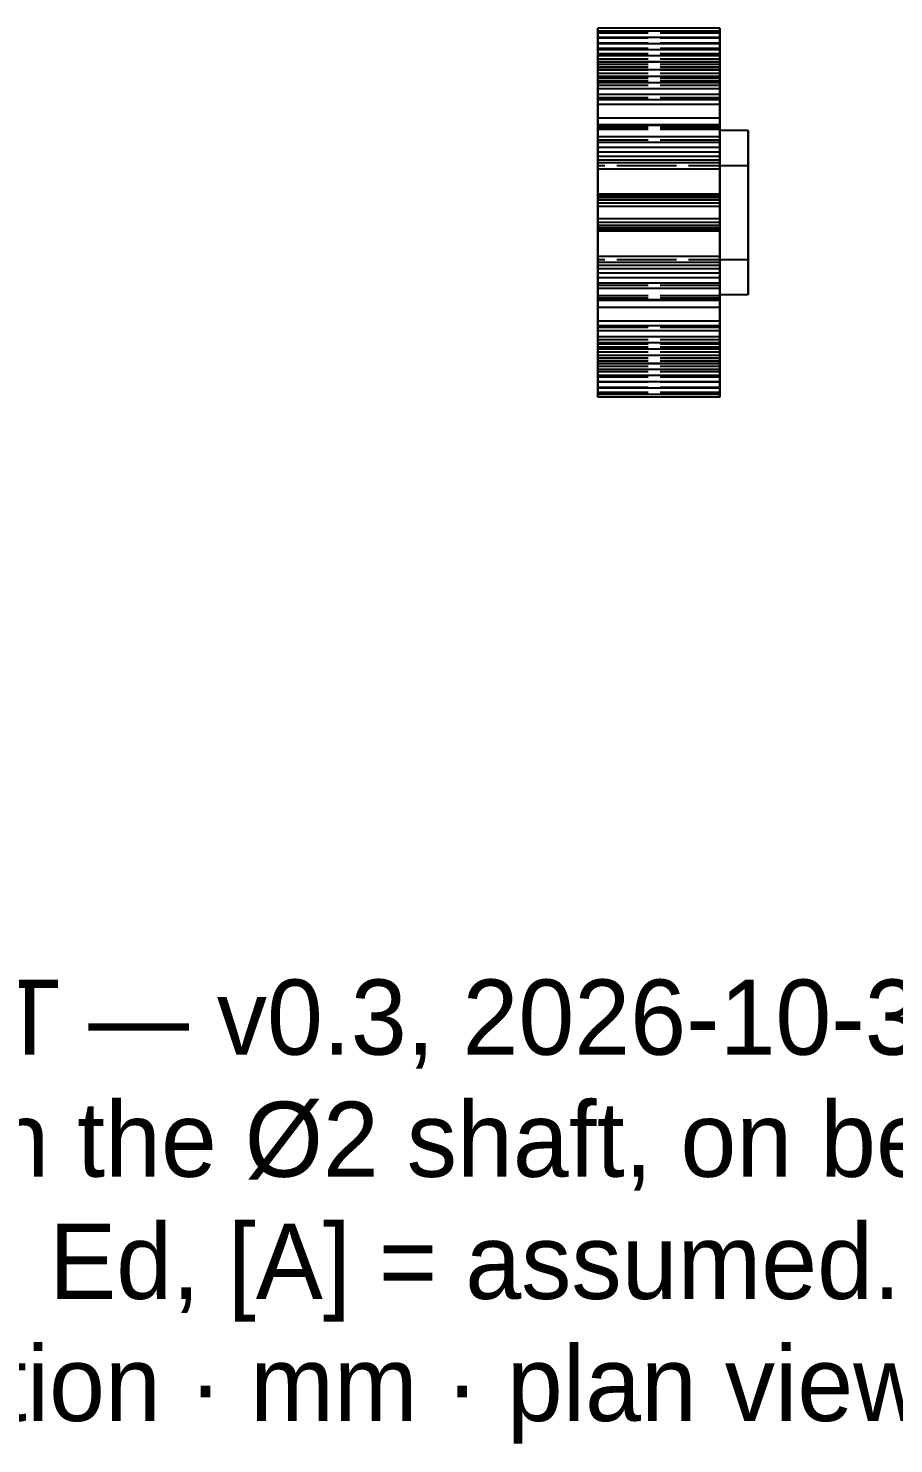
# Model space of a CAD drawing. Header units: millimetres. Extents: x -7.3 to 92.3, y -26.2 to 29.7.
# Drawn here: x 13.87 to 32.3, y -26.21 to 3.93 of the extents above; entities that cross this region are included whole.
import ezdxf

# ---------------------------------------------------------------- set-up
doc = ezdxf.new("R2010")
doc.units = ezdxf.units.MM
doc.linetypes.add('DASHED', pattern=[1.524, 1.27, -0.254])
for name, color, linetype in [('HIDDEN', 8, 'DASHED'), ('TEXT', 7, 'CONTINUOUS'), ('VISIBLE', 7, 'CONTINUOUS')]:
    doc.layers.add(name, color=color, linetype=linetype)

msp = doc.modelspace()

# ---------------------------------------------------------------- linework, layer by layer
at = {"layer": 'HIDDEN'}
for points in [[(25.99779, 3.92713), (25.99779, 3.82466)], [(25.99779, 3.82466), (25.99779, 3.92713)], [(25.99779, 3.92713), (25.99779, 3.86799)], [(28.59779, 3.92713), (25.99779, 3.92713)], [(28.59779, 3.92713), (28.59779, 3.82466)], [(28.59779, 3.82466), (28.59779, 3.92713)], [(28.59779, 3.92713), (28.59779, 3.86799)], [(25.99779, 3.86799), (25.99779, 3.73303)], [(28.59779, 3.86799), (25.99779, 3.86799)], [(25.99779, 3.82466), (25.99779, 3.71903)], [(25.99779, 3.71903), (25.99779, 3.82466)], [(28.59779, 3.82466), (25.99779, 3.82466)], [(28.59779, 3.82466), (25.99779, 3.82466)], [(25.99779, 3.73303), (25.99779, 3.59953)], [(28.59779, 3.73303), (25.99779, 3.73303)], [(25.99779, 3.71903), (25.99779, 3.6106)], [(25.99779, 3.6106), (25.99779, 3.71903)], [(28.59779, 3.71903), (25.99779, 3.71903)], [(28.59779, 3.71903), (25.99779, 3.71903)], [(28.59779, 3.86799), (28.59779, 3.73303)], [(28.59779, 3.82466), (28.59779, 3.71903)], [(28.59779, 3.71903), (28.59779, 3.82466)], [(28.59779, 3.73303), (28.59779, 3.59953)], [(28.59779, 3.71903), (28.59779, 3.6106)], [(28.59779, 3.6106), (28.59779, 3.71903)], [(25.99779, 3.6106), (25.99779, 3.49969)], [(25.99779, 3.49969), (25.99779, 3.6106)], [(28.59779, 3.6106), (25.99779, 3.6106)], [(28.59779, 3.6106), (25.99779, 3.6106)], [(25.99779, 3.59953), (25.99779, 3.4681)], [(28.59779, 3.59953), (25.99779, 3.59953)], [(25.99779, 3.49969), (25.99779, 3.38655)], [(25.99779, 3.38655), (25.99779, 3.49969)], [(28.59779, 3.49969), (25.99779, 3.49969)], [(28.59779, 3.49969), (25.99779, 3.49969)], [(25.99779, 3.4681), (25.99779, 3.33947)], [(28.59779, 3.4681), (25.99779, 3.4681)], [(25.99779, 3.38655), (25.99779, 3.271)], [(25.99779, 3.271), (25.99779, 3.38655)], [(28.59779, 3.38655), (25.99779, 3.38655)], [(28.59779, 3.38655), (25.99779, 3.38655)], [(25.99779, 3.33947), (25.99779, 3.21463)], [(28.59779, 3.33947), (25.99779, 3.33947)], [(28.59779, 3.6106), (28.59779, 3.49969)], [(28.59779, 3.49969), (28.59779, 3.6106)], [(28.59779, 3.59953), (28.59779, 3.4681)], [(28.59779, 3.49969), (28.59779, 3.38655)], [(28.59779, 3.38655), (28.59779, 3.49969)], [(28.59779, 3.4681), (28.59779, 3.33947)], [(28.59779, 3.38655), (28.59779, 3.271)], [(28.59779, 3.271), (28.59779, 3.38655)], [(28.59779, 3.33947), (28.59779, 3.21463)], [(25.99779, 3.271), (25.99779, 2.85933)], [(25.99779, 2.85933), (25.99779, 3.271)], [(28.59779, 3.271), (25.99779, 3.271)], [(28.59779, 3.271), (25.99779, 3.271)], [(25.99779, 3.21463), (25.99779, 3.09584)], [(28.59779, 3.21463), (25.99779, 3.21463)], [(25.99779, 3.20846), (25.99779, 3.15877)], [(25.99779, 3.09584), (25.99779, 3.20846)], [(25.99779, 3.15877), (25.99779, 3.20846)], [(25.99779, 3.20846), (25.99779, 3.04274)], [(28.59779, 3.20846), (25.99779, 3.20846)], [(25.99779, 3.15877), (25.99779, 3.10193)], [(25.99779, 3.10193), (25.99779, 3.15877)], [(28.59779, 3.15877), (25.99779, 3.15877)], [(28.59779, 3.15877), (25.99779, 3.15877)], [(25.99779, 3.10193), (25.99779, 3.03797)], [(25.99779, 3.03797), (25.99779, 3.10193)], [(28.59779, 3.10193), (25.99779, 3.10193)], [(28.59779, 3.10193), (25.99779, 3.10193)], [(25.99779, 2.70621), (25.99779, 3.09584)], [(25.99779, 3.09584), (25.99779, 2.70621)], [(28.59779, 3.09584), (25.99779, 3.09584)], [(28.59779, 3.09584), (25.99779, 3.09584)], [(25.99779, 3.04274), (25.99779, 2.90202)], [(28.59779, 3.04274), (25.99779, 3.04274)], [(25.99779, 3.03797), (25.99779, 2.96676)], [(25.99779, 2.96676), (25.99779, 3.03797)], [(28.59779, 3.03797), (25.99779, 3.03797)], [(28.59779, 3.03797), (25.99779, 3.03797)], [(28.59779, 3.271), (28.59779, 2.85933)], [(28.59779, 2.85933), (28.59779, 3.271)], [(28.59779, 3.21463), (28.59779, 3.09584)], [(28.59779, 3.20846), (28.59779, 3.15877)], [(28.59779, 3.09584), (28.59779, 3.20846)], [(28.59779, 3.15877), (28.59779, 3.20846)], [(28.59779, 3.20846), (28.59779, 3.04274)], [(28.59779, 3.15877), (28.59779, 3.10193)], [(28.59779, 3.10193), (28.59779, 3.15877)], [(28.59779, 3.10193), (28.59779, 3.03797)], [(28.59779, 3.03797), (28.59779, 3.10193)], [(28.59779, 2.70621), (28.59779, 3.09584)], [(28.59779, 3.09584), (28.59779, 2.70621)], [(28.59779, 3.04274), (28.59779, 2.90202)], [(28.59779, 3.03797), (28.59779, 2.96676)], [(28.59779, 2.96676), (28.59779, 3.03797)], [(25.99779, 2.96676), (25.99779, 2.88772)], [(25.99779, 2.88772), (25.99779, 2.96676)], [(28.59779, 2.96676), (25.99779, 2.96676)], [(28.59779, 2.96676), (25.99779, 2.96676)], [(25.99779, 2.90202), (25.99779, 2.76709)], [(28.59779, 2.90202), (25.99779, 2.90202)], [(25.99779, 2.88772), (25.99779, 2.79831)], [(25.99779, 2.79831), (25.99779, 2.88772)], [(28.59779, 2.88772), (25.99779, 2.88772)], [(28.59779, 2.88772), (25.99779, 2.88772)], [(28.59779, 2.85933), (25.99779, 2.85933)], [(28.59779, 2.85933), (25.99779, 2.85933)], [(25.99779, 2.79831), (25.99779, 2.44613)], [(25.99779, 2.44613), (25.99779, 2.79831)], [(28.59779, 2.79831), (25.99779, 2.79831)], [(28.59779, 2.79831), (25.99779, 2.79831)], [(25.99779, 2.76709), (25.99779, 2.6387)], [(28.59779, 2.76709), (25.99779, 2.76709)], [(28.59779, 2.96676), (28.59779, 2.88772)], [(28.59779, 2.88772), (28.59779, 2.96676)], [(28.59779, 2.90202), (28.59779, 2.76709)], [(28.59779, 2.88772), (28.59779, 2.79831)], [(28.59779, 2.79831), (28.59779, 2.88772)], [(28.59779, 2.79831), (28.59779, 2.44613)], [(28.59779, 2.44613), (28.59779, 2.79831)], [(28.59779, 2.76709), (28.59779, 2.6387)], [(25.99779, 2.44613), (25.99779, 2.70621)], [(25.99779, 2.70621), (25.99779, 2.44613)], [(28.59779, 2.70621), (25.99779, 2.70621)], [(28.59779, 2.70621), (25.99779, 2.70621)], [(25.99779, 2.6387), (25.99779, 2.51782)], [(28.59779, 2.6387), (25.99779, 2.6387)], [(25.99779, 2.51782), (25.99779, 2.40601)], [(28.59779, 2.51782), (25.99779, 2.51782)], [(28.59779, 2.44613), (25.99779, 2.44613)], [(28.59779, 2.44613), (25.99779, 2.44613)], [(28.59779, 2.44613), (28.59779, 2.70621)], [(28.59779, 2.70621), (28.59779, 2.44613)], [(28.59779, 2.6387), (28.59779, 2.51782)], [(28.59779, 2.51782), (28.59779, 2.40601)], [(25.99779, 2.40601), (25.99779, 2.3075)], [(28.59779, 2.40601), (25.99779, 2.40601)], [(25.99779, 2.3075), (25.99779, 2.01709)], [(28.59779, 2.3075), (25.99779, 2.3075)], [(28.59779, 2.40601), (28.59779, 2.3075)], [(28.59779, 2.3075), (28.59779, 2.01709)], [(25.99779, 2.01709), (25.99779, 1.54844)], [(28.59779, 2.01709), (25.99779, 2.01709)], [(25.99779, 1.87046), (25.99779, 1.86364)], [(25.99779, 1.54844), (25.99779, 1.87046)], [(25.99779, 1.86364), (25.99779, 1.87046)], [(25.99779, 1.87046), (25.99779, 1.86725)], [(28.59779, 1.87046), (25.99779, 1.87046)], [(25.99779, 1.86725), (25.99779, 1.85431)], [(28.59779, 1.86725), (25.99779, 1.86725)], [(25.99779, 1.86364), (25.99779, 1.84623)], [(25.99779, 1.84623), (25.99779, 1.86364)], [(28.59779, 1.86364), (25.99779, 1.86364)], [(28.59779, 1.86364), (25.99779, 1.86364)], [(25.99779, 1.85431), (25.99779, 1.61484)], [(28.59779, 1.85431), (25.99779, 1.85431)], [(25.99779, 1.84623), (25.99779, 1.81695)], [(25.99779, 1.81695), (25.99779, 1.84623)], [(28.59779, 1.84623), (25.99779, 1.84623)], [(28.59779, 1.84623), (25.99779, 1.84623)], [(25.99779, 1.81695), (25.99779, 1.77137)], [(25.99779, 1.77137), (25.99779, 1.81695)], [(28.59779, 1.81695), (25.99779, 1.81695)], [(28.59779, 1.81695), (25.99779, 1.81695)], [(28.59779, 2.01709), (28.59779, 1.54844)], [(28.59779, 1.87046), (28.59779, 1.86364)], [(28.59779, 1.54844), (28.59779, 1.87046)], [(28.59779, 1.86364), (28.59779, 1.87046)], [(28.59779, 1.87046), (28.59779, 1.86725)], [(28.59779, 1.86725), (28.59779, 1.85431)], [(28.59779, 1.86364), (28.59779, 1.84623)], [(28.59779, 1.84623), (28.59779, 1.86364)], [(28.59779, 1.85431), (28.59779, 1.61484)], [(28.59779, 1.84623), (28.59779, 1.81695)], [(28.59779, 1.81695), (28.59779, 1.84623)], [(28.59779, 1.81695), (28.59779, 1.77137)], [(28.59779, 1.77137), (28.59779, 1.81695)], [(25.99779, 1.77137), (25.99779, 1.54844)], [(25.99779, 1.54844), (25.99779, 1.77137)], [(28.59779, 1.77137), (25.99779, 1.77137)], [(28.59779, 1.77137), (25.99779, 1.77137)], [(25.99779, 1.61484), (25.99779, 1.49623)], [(28.59779, 1.61484), (25.99779, 1.61484)], [(28.59779, 1.54844), (25.99779, 1.54844)], [(28.59779, 1.54844), (25.99779, 1.54844)], [(28.59779, 1.77137), (28.59779, 1.54844)], [(28.59779, 1.54844), (28.59779, 1.77137)], [(28.59779, 0), (28.59779, 0.02778), (28.59779, 0.05556), (28.59779, 0.08333), (28.59779, 0.11111), (28.59779, 0.13889), (28.59779, 0.16667), (28.59779, 0.19444), (28.59779, 0.22222), (28.59779, 0.25), (28.59779, 0.27778), (28.59779, 0.30556), (28.59779, 0.33333), (28.59779, 0.36111), (28.59779, 0.38889), (28.59779, 0.41667), (28.59779, 0.44444), (28.59779, 0.47222), (28.59779, 0.5), (28.59779, 0.52778), (28.59779, 0.55556), (28.59779, 0.58333), (28.59779, 0.61111), (28.59779, 0.63889), (28.59779, 0.66667), (28.59779, 0.69444), (28.59779, 0.72222), (28.59779, 0.75), (28.59779, 0.77778), (28.59779, 0.80556), (28.59779, 0.83333), (28.59779, 0.86111), (28.59779, 0.88889), (28.59779, 0.91667), (28.59779, 0.94444), (28.59779, 0.97222), (28.59779, 1), (28.59779, 1.02778), (28.59779, 1.05556), (28.59779, 1.08333), (28.59779, 1.11111), (28.59779, 1.13889), (28.59779, 1.16667), (28.59779, 1.19444), (28.59779, 1.22222), (28.59779, 1.25), (28.59779, 1.27778), (28.59779, 1.30556), (28.59779, 1.33333), (28.59779, 1.36111), (28.59779, 1.38889), (28.59779, 1.41667), (28.59779, 1.44444), (28.59779, 1.47222), (28.59779, 1.5), (28.59779, 1.52778), (28.59779, 1.55556), (28.59779, 1.58333), (28.59779, 1.61111), (28.59779, 1.63889), (28.59779, 1.66667), (28.59779, 1.69444), (28.59779, 1.72222), (28.59779, 1.75)], [(28.59779, 1.75), (28.59779, 1.69444), (28.59779, 1.63889), (28.59779, 1.58333), (28.59779, 1.52778), (28.59779, 1.47222), (28.59779, 1.41667), (28.59779, 1.36111), (28.59779, 1.30556), (28.59779, 1.25), (28.59779, 1.19444), (28.59779, 1.13889), (28.59779, 1.08333), (28.59779, 1.02778), (28.59779, 0.97222), (28.59779, 0.91667), (28.59779, 0.86111), (28.59779, 0.80556), (28.59779, 0.75), (28.59779, 0.69444), (28.59779, 0.63889), (28.59779, 0.58333), (28.59779, 0.52778), (28.59779, 0.47222), (28.59779, 0.41667), (28.59779, 0.36111), (28.59779, 0.30556), (28.59779, 0.25), (28.59779, 0.19444), (28.59779, 0.13889), (28.59779, 0.08333), (28.59779, 0.02778), (28.59779, -0.02778), (28.59779, -0.08333), (28.59779, -0.13889), (28.59779, -0.19444), (28.59779, -0.25), (28.59779, -0.30556), (28.59779, -0.36111), (28.59779, -0.41667), (28.59779, -0.47222), (28.59779, -0.52778), (28.59779, -0.58333), (28.59779, -0.63889), (28.59779, -0.69444), (28.59779, -0.75), (28.59779, -0.80556), (28.59779, -0.86111), (28.59779, -0.91667), (28.59779, -0.97222), (28.59779, -1.02778), (28.59779, -1.08333), (28.59779, -1.13889), (28.59779, -1.19444), (28.59779, -1.25), (28.59779, -1.30556), (28.59779, -1.36111), (28.59779, -1.41667), (28.59779, -1.47222), (28.59779, -1.52778), (28.59779, -1.58333), (28.59779, -1.63889), (28.59779, -1.69444), (28.59779, -1.75)], [(28.59779, 1.61484), (28.59779, 1.49623)], [(29.19779, 1.75), (29.19779, 1.69444), (29.19779, 1.63889), (29.19779, 1.58333), (29.19779, 1.52778), (29.19779, 1.47222), (29.19779, 1.41667), (29.19779, 1.36111), (29.19779, 1.30556), (29.19779, 1.25), (29.19779, 1.19444), (29.19779, 1.13889), (29.19779, 1.08333), (29.19779, 1.02778), (29.19779, 0.97222), (29.19779, 0.91667), (29.19779, 0.86111), (29.19779, 0.80556), (29.19779, 0.75), (29.19779, 0.69444), (29.19779, 0.63889), (29.19779, 0.58333), (29.19779, 0.52778), (29.19779, 0.47222), (29.19779, 0.41667), (29.19779, 0.36111), (29.19779, 0.30556), (29.19779, 0.25), (29.19779, 0.19444), (29.19779, 0.13889), (29.19779, 0.08333), (29.19779, 0.02778), (29.19779, -0.02778), (29.19779, -0.08333), (29.19779, -0.13889), (29.19779, -0.19444), (29.19779, -0.25), (29.19779, -0.30556), (29.19779, -0.36111), (29.19779, -0.41667), (29.19779, -0.47222), (29.19779, -0.52778), (29.19779, -0.58333), (29.19779, -0.63889), (29.19779, -0.69444), (29.19779, -0.75), (29.19779, -0.80556), (29.19779, -0.86111), (29.19779, -0.91667), (29.19779, -0.97222), (29.19779, -1.02778), (29.19779, -1.08333), (29.19779, -1.13889), (29.19779, -1.19444), (29.19779, -1.25), (29.19779, -1.30556), (29.19779, -1.36111), (29.19779, -1.41667), (29.19779, -1.47222), (29.19779, -1.52778), (29.19779, -1.58333), (29.19779, -1.63889), (29.19779, -1.69444), (29.19779, -1.75)], [(25.99779, 1.49623), (25.99779, 1.38661)], [(28.59779, 1.49623), (25.99779, 1.49623)], [(25.99779, 1.38661), (25.99779, 1.28668)], [(28.59779, 1.38661), (25.99779, 1.38661)], [(25.99779, 1.28668), (25.99779, 1.19749)], [(28.59779, 1.28668), (25.99779, 1.28668)], [(28.59779, 1.49623), (28.59779, 1.38661)], [(28.59779, 1.38661), (28.59779, 1.28668)], [(28.59779, 1.28668), (28.59779, 1.19749)], [(25.99779, 1.19749), (25.99779, 1.12085)], [(28.59779, 1.19749), (25.99779, 1.19749)], [(25.99779, 1.12085), (25.99779, 1.06214)], [(28.59779, 1.12085), (25.99779, 1.12085)], [(25.99779, 1.06214), (25.99779, 0.92846)], [(28.59779, 1.06214), (25.99779, 1.06214)], [(25.99779, 0), (25.99779, 0.01587), (25.99779, 0.03175), (25.99779, 0.04762), (25.99779, 0.06349), (25.99779, 0.07937), (25.99779, 0.09524), (25.99779, 0.11111), (25.99779, 0.12698), (25.99779, 0.14286), (25.99779, 0.15873), (25.99779, 0.1746), (25.99779, 0.19048), (25.99779, 0.20635), (25.99779, 0.22222), (25.99779, 0.2381), (25.99779, 0.25397), (25.99779, 0.26984), (25.99779, 0.28571), (25.99779, 0.30159), (25.99779, 0.31746), (25.99779, 0.33333), (25.99779, 0.34921), (25.99779, 0.36508), (25.99779, 0.38095), (25.99779, 0.39683), (25.99779, 0.4127), (25.99779, 0.42857), (25.99779, 0.44444), (25.99779, 0.46032), (25.99779, 0.47619), (25.99779, 0.49206), (25.99779, 0.50794), (25.99779, 0.52381), (25.99779, 0.53968), (25.99779, 0.55556), (25.99779, 0.57143), (25.99779, 0.5873), (25.99779, 0.60317), (25.99779, 0.61905), (25.99779, 0.63492), (25.99779, 0.65079), (25.99779, 0.66667), (25.99779, 0.68254), (25.99779, 0.69841), (25.99779, 0.71429), (25.99779, 0.73016), (25.99779, 0.74603), (25.99779, 0.7619), (25.99779, 0.77778), (25.99779, 0.79365), (25.99779, 0.80952), (25.99779, 0.8254), (25.99779, 0.84127), (25.99779, 0.85714), (25.99779, 0.87302), (25.99779, 0.88889), (25.99779, 0.90476), (25.99779, 0.92063), (25.99779, 0.93651), (25.99779, 0.95238), (25.99779, 0.96825), (25.99779, 0.98413), (25.99779, 1)], [(25.99779, 1), (25.99779, 0.96825), (25.99779, 0.93651), (25.99779, 0.90476), (25.99779, 0.87302), (25.99779, 0.84127), (25.99779, 0.80952), (25.99779, 0.77778), (25.99779, 0.74603), (25.99779, 0.71429), (25.99779, 0.68254), (25.99779, 0.65079), (25.99779, 0.61905), (25.99779, 0.5873), (25.99779, 0.55556), (25.99779, 0.52381), (25.99779, 0.49206), (25.99779, 0.46032), (25.99779, 0.42857), (25.99779, 0.39683), (25.99779, 0.36508), (25.99779, 0.33333), (25.99779, 0.30159), (25.99779, 0.26984), (25.99779, 0.2381), (25.99779, 0.20635), (25.99779, 0.1746), (25.99779, 0.14286), (25.99779, 0.11111), (25.99779, 0.07937), (25.99779, 0.04762), (25.99779, 0.01587), (25.99779, -0.01587), (25.99779, -0.04762), (25.99779, -0.07937), (25.99779, -0.11111), (25.99779, -0.14286), (25.99779, -0.1746), (25.99779, -0.20635), (25.99779, -0.2381), (25.99779, -0.26984), (25.99779, -0.30159), (25.99779, -0.33333), (25.99779, -0.36508), (25.99779, -0.39683), (25.99779, -0.42857), (25.99779, -0.46032), (25.99779, -0.49206), (25.99779, -0.52381), (25.99779, -0.55556), (25.99779, -0.5873), (25.99779, -0.61905), (25.99779, -0.65079), (25.99779, -0.68254), (25.99779, -0.71429), (25.99779, -0.74603), (25.99779, -0.77778), (25.99779, -0.80952), (25.99779, -0.84127), (25.99779, -0.87302), (25.99779, -0.90476), (25.99779, -0.93651), (25.99779, -0.96825), (25.99779, -1)], [(29.19779, 1), (25.99779, 1)], [(25.99779, 0.92846), (25.99779, 0.34406)], [(28.59779, 0.92846), (25.99779, 0.92846)], [(28.59779, 1.19749), (28.59779, 1.12085)], [(28.59779, 1.12085), (28.59779, 1.06214)], [(28.59779, 1.06214), (28.59779, 0.92846)], [(28.59779, 0.92846), (28.59779, 0.34406)], [(29.19779, 0), (29.19779, 0.01587), (29.19779, 0.03175), (29.19779, 0.04762), (29.19779, 0.06349), (29.19779, 0.07937), (29.19779, 0.09524), (29.19779, 0.11111), (29.19779, 0.12698), (29.19779, 0.14286), (29.19779, 0.15873), (29.19779, 0.1746), (29.19779, 0.19048), (29.19779, 0.20635), (29.19779, 0.22222), (29.19779, 0.2381), (29.19779, 0.25397), (29.19779, 0.26984), (29.19779, 0.28571), (29.19779, 0.30159), (29.19779, 0.31746), (29.19779, 0.33333), (29.19779, 0.34921), (29.19779, 0.36508), (29.19779, 0.38095), (29.19779, 0.39683), (29.19779, 0.4127), (29.19779, 0.42857), (29.19779, 0.44444), (29.19779, 0.46032), (29.19779, 0.47619), (29.19779, 0.49206), (29.19779, 0.50794), (29.19779, 0.52381), (29.19779, 0.53968), (29.19779, 0.55556), (29.19779, 0.57143), (29.19779, 0.5873), (29.19779, 0.60317), (29.19779, 0.61905), (29.19779, 0.63492), (29.19779, 0.65079), (29.19779, 0.66667), (29.19779, 0.68254), (29.19779, 0.69841), (29.19779, 0.71429), (29.19779, 0.73016), (29.19779, 0.74603), (29.19779, 0.7619), (29.19779, 0.77778), (29.19779, 0.79365), (29.19779, 0.80952), (29.19779, 0.8254), (29.19779, 0.84127), (29.19779, 0.85714), (29.19779, 0.87302), (29.19779, 0.88889), (29.19779, 0.90476), (29.19779, 0.92063), (29.19779, 0.93651), (29.19779, 0.95238), (29.19779, 0.96825), (29.19779, 0.98413), (29.19779, 1)], [(29.19779, 1), (29.19779, 0.96825), (29.19779, 0.93651), (29.19779, 0.90476), (29.19779, 0.87302), (29.19779, 0.84127), (29.19779, 0.80952), (29.19779, 0.77778), (29.19779, 0.74603), (29.19779, 0.71429), (29.19779, 0.68254), (29.19779, 0.65079), (29.19779, 0.61905), (29.19779, 0.5873), (29.19779, 0.55556), (29.19779, 0.52381), (29.19779, 0.49206), (29.19779, 0.46032), (29.19779, 0.42857), (29.19779, 0.39683), (29.19779, 0.36508), (29.19779, 0.33333), (29.19779, 0.30159), (29.19779, 0.26984), (29.19779, 0.2381), (29.19779, 0.20635), (29.19779, 0.1746), (29.19779, 0.14286), (29.19779, 0.11111), (29.19779, 0.07937), (29.19779, 0.04762), (29.19779, 0.01587), (29.19779, -0.01587), (29.19779, -0.04762), (29.19779, -0.07937), (29.19779, -0.11111), (29.19779, -0.14286), (29.19779, -0.1746), (29.19779, -0.20635), (29.19779, -0.2381), (29.19779, -0.26984), (29.19779, -0.30159), (29.19779, -0.33333), (29.19779, -0.36508), (29.19779, -0.39683), (29.19779, -0.42857), (29.19779, -0.46032), (29.19779, -0.49206), (29.19779, -0.52381), (29.19779, -0.55556), (29.19779, -0.5873), (29.19779, -0.61905), (29.19779, -0.65079), (29.19779, -0.68254), (29.19779, -0.71429), (29.19779, -0.74603), (29.19779, -0.77778), (29.19779, -0.80952), (29.19779, -0.84127), (29.19779, -0.87302), (29.19779, -0.90476), (29.19779, -0.93651), (29.19779, -0.96825), (29.19779, -1)], [(25.99779, 0.3936), (25.99779, 0.34406)], [(25.99779, 0.34406), (25.99779, 0.3936)], [(25.99779, 0.3936), (25.99779, 0.3863)], [(25.99779, 0.34406), (25.99779, 0.3936)], [(28.59779, 0.3936), (25.99779, 0.3936)], [(25.99779, 0.3863), (25.99779, 0.36002)], [(28.59779, 0.3863), (25.99779, 0.3863)], [(25.99779, 0.36002), (25.99779, 0.32019)], [(28.59779, 0.36002), (25.99779, 0.36002)], [(28.59779, 0.34406), (25.99779, 0.34406)], [(28.59779, 0.34406), (25.99779, 0.34406)], [(25.99779, 0.32019), (25.99779, 0.26852)], [(28.59779, 0.32019), (25.99779, 0.32019)], [(28.59779, 0.3936), (28.59779, 0.34406)], [(28.59779, 0.34406), (28.59779, 0.3936)], [(28.59779, 0.3936), (28.59779, 0.3863)], [(28.59779, 0.34406), (28.59779, 0.3936)], [(28.59779, 0.3863), (28.59779, 0.36002)], [(28.59779, 0.36002), (28.59779, 0.32019)], [(28.59779, 0.32019), (28.59779, 0.26852)], [(25.99779, 0.26852), (25.99779, 0.2059)], [(28.59779, 0.26852), (25.99779, 0.26852)], [(25.99779, 0.2059), (25.99779, 0.1329)], [(28.59779, 0.2059), (25.99779, 0.2059)], [(25.99779, 0.1329), (25.99779, -0.1329)], [(28.59779, 0.1329), (25.99779, 0.1329)], [(28.59779, 0.26852), (28.59779, 0.2059)], [(28.59779, 0.2059), (28.59779, 0.1329)], [(28.59779, 0.1329), (28.59779, -0.1329)], [(25.99779, -1), (25.99779, -0.98413), (25.99779, -0.96825), (25.99779, -0.95238), (25.99779, -0.93651), (25.99779, -0.92063), (25.99779, -0.90476), (25.99779, -0.88889), (25.99779, -0.87302), (25.99779, -0.85714), (25.99779, -0.84127), (25.99779, -0.8254), (25.99779, -0.80952), (25.99779, -0.79365), (25.99779, -0.77778), (25.99779, -0.7619), (25.99779, -0.74603), (25.99779, -0.73016), (25.99779, -0.71429), (25.99779, -0.69841), (25.99779, -0.68254), (25.99779, -0.66667), (25.99779, -0.65079), (25.99779, -0.63492), (25.99779, -0.61905), (25.99779, -0.60317), (25.99779, -0.5873), (25.99779, -0.57143), (25.99779, -0.55556), (25.99779, -0.53968), (25.99779, -0.52381), (25.99779, -0.50794), (25.99779, -0.49206), (25.99779, -0.47619), (25.99779, -0.46032), (25.99779, -0.44444), (25.99779, -0.42857), (25.99779, -0.4127), (25.99779, -0.39683), (25.99779, -0.38095), (25.99779, -0.36508), (25.99779, -0.34921), (25.99779, -0.33333), (25.99779, -0.31746), (25.99779, -0.30159), (25.99779, -0.28571), (25.99779, -0.26984), (25.99779, -0.25397), (25.99779, -0.2381), (25.99779, -0.22222), (25.99779, -0.20635), (25.99779, -0.19048), (25.99779, -0.1746), (25.99779, -0.15873), (25.99779, -0.14286), (25.99779, -0.12698), (25.99779, -0.11111), (25.99779, -0.09524), (25.99779, -0.07937), (25.99779, -0.06349), (25.99779, -0.04762), (25.99779, -0.03175), (25.99779, -0.01587), (25.99779, 0)], [(25.99779, -0.1329), (25.99779, -0.2059)], [(28.59779, -0.1329), (25.99779, -0.1329)], [(25.99779, -0.2059), (25.99779, -0.26852)], [(28.59779, -0.2059), (25.99779, -0.2059)], [(25.99779, -0.26852), (25.99779, -0.32019)], [(28.59779, -0.26852), (25.99779, -0.26852)], [(28.59779, -1.75), (28.59779, -1.72222), (28.59779, -1.69444), (28.59779, -1.66667), (28.59779, -1.63889), (28.59779, -1.61111), (28.59779, -1.58333), (28.59779, -1.55556), (28.59779, -1.52778), (28.59779, -1.5), (28.59779, -1.47222), (28.59779, -1.44444), (28.59779, -1.41667), (28.59779, -1.38889), (28.59779, -1.36111), (28.59779, -1.33333), (28.59779, -1.30556), (28.59779, -1.27778), (28.59779, -1.25), (28.59779, -1.22222), (28.59779, -1.19444), (28.59779, -1.16667), (28.59779, -1.13889), (28.59779, -1.11111), (28.59779, -1.08333), (28.59779, -1.05556), (28.59779, -1.02778), (28.59779, -1), (28.59779, -0.97222), (28.59779, -0.94444), (28.59779, -0.91667), (28.59779, -0.88889), (28.59779, -0.86111), (28.59779, -0.83333), (28.59779, -0.80556), (28.59779, -0.77778), (28.59779, -0.75), (28.59779, -0.72222), (28.59779, -0.69444), (28.59779, -0.66667), (28.59779, -0.63889), (28.59779, -0.61111), (28.59779, -0.58333), (28.59779, -0.55556), (28.59779, -0.52778), (28.59779, -0.5), (28.59779, -0.47222), (28.59779, -0.44444), (28.59779, -0.41667), (28.59779, -0.38889), (28.59779, -0.36111), (28.59779, -0.33333), (28.59779, -0.30556), (28.59779, -0.27778), (28.59779, -0.25), (28.59779, -0.22222), (28.59779, -0.19444), (28.59779, -0.16667), (28.59779, -0.13889), (28.59779, -0.11111), (28.59779, -0.08333), (28.59779, -0.05556), (28.59779, -0.02778), (28.59779, 0)], [(28.59779, -0.1329), (28.59779, -0.2059)], [(28.59779, -0.2059), (28.59779, -0.26852)], [(28.59779, -0.26852), (28.59779, -0.32019)], [(29.19779, -1), (29.19779, -0.98413), (29.19779, -0.96825), (29.19779, -0.95238), (29.19779, -0.93651), (29.19779, -0.92063), (29.19779, -0.90476), (29.19779, -0.88889), (29.19779, -0.87302), (29.19779, -0.85714), (29.19779, -0.84127), (29.19779, -0.8254), (29.19779, -0.80952), (29.19779, -0.79365), (29.19779, -0.77778), (29.19779, -0.7619), (29.19779, -0.74603), (29.19779, -0.73016), (29.19779, -0.71429), (29.19779, -0.69841), (29.19779, -0.68254), (29.19779, -0.66667), (29.19779, -0.65079), (29.19779, -0.63492), (29.19779, -0.61905), (29.19779, -0.60317), (29.19779, -0.5873), (29.19779, -0.57143), (29.19779, -0.55556), (29.19779, -0.53968), (29.19779, -0.52381), (29.19779, -0.50794), (29.19779, -0.49206), (29.19779, -0.47619), (29.19779, -0.46032), (29.19779, -0.44444), (29.19779, -0.42857), (29.19779, -0.4127), (29.19779, -0.39683), (29.19779, -0.38095), (29.19779, -0.36508), (29.19779, -0.34921), (29.19779, -0.33333), (29.19779, -0.31746), (29.19779, -0.30159), (29.19779, -0.28571), (29.19779, -0.26984), (29.19779, -0.25397), (29.19779, -0.2381), (29.19779, -0.22222), (29.19779, -0.20635), (29.19779, -0.19048), (29.19779, -0.1746), (29.19779, -0.15873), (29.19779, -0.14286), (29.19779, -0.12698), (29.19779, -0.11111), (29.19779, -0.09524), (29.19779, -0.07937), (29.19779, -0.06349), (29.19779, -0.04762), (29.19779, -0.03175), (29.19779, -0.01587), (29.19779, 0)], [(25.99779, -0.32019), (25.99779, -0.36002)], [(28.59779, -0.32019), (25.99779, -0.32019)], [(28.59779, -0.34406), (25.99779, -0.34406)], [(25.99779, -0.34406), (25.99779, -0.3936)], [(25.99779, -0.3936), (25.99779, -0.34406)], [(25.99779, -0.34406), (25.99779, -0.92846)], [(25.99779, -0.3936), (25.99779, -0.34406)], [(28.59779, -0.34406), (25.99779, -0.34406)], [(25.99779, -0.36002), (25.99779, -0.3863)], [(28.59779, -0.36002), (25.99779, -0.36002)], [(25.99779, -0.3863), (25.99779, -0.3936)], [(28.59779, -0.3863), (25.99779, -0.3863)], [(28.59779, -0.3936), (25.99779, -0.3936)], [(28.59779, -0.32019), (28.59779, -0.36002)], [(28.59779, -0.34406), (28.59779, -0.3936)], [(28.59779, -0.3936), (28.59779, -0.34406)], [(28.59779, -0.34406), (28.59779, -0.92846)], [(28.59779, -0.3936), (28.59779, -0.34406)], [(28.59779, -0.36002), (28.59779, -0.3863)], [(28.59779, -0.3863), (28.59779, -0.3936)], [(25.99779, -0.92846), (25.99779, -1.06214)], [(28.59779, -0.92846), (25.99779, -0.92846)], [(29.19779, -1), (25.99779, -1)], [(25.99779, -1.06214), (25.99779, -1.12085)], [(28.59779, -1.06214), (25.99779, -1.06214)], [(25.99779, -1.12085), (25.99779, -1.19749)], [(28.59779, -1.12085), (25.99779, -1.12085)], [(25.99779, -1.19749), (25.99779, -1.28668)], [(28.59779, -1.19749), (25.99779, -1.19749)], [(28.59779, -0.92846), (28.59779, -1.06214)], [(28.59779, -1.06214), (28.59779, -1.12085)], [(28.59779, -1.12085), (28.59779, -1.19749)], [(28.59779, -1.19749), (28.59779, -1.28668)], [(25.99779, -1.28668), (25.99779, -1.38661)], [(28.59779, -1.28668), (25.99779, -1.28668)], [(25.99779, -1.38661), (25.99779, -1.49623)], [(28.59779, -1.38661), (25.99779, -1.38661)], [(25.99779, -1.49623), (25.99779, -1.61484)], [(28.59779, -1.49623), (25.99779, -1.49623)], [(28.59779, -1.28668), (28.59779, -1.38661)], [(28.59779, -1.38661), (28.59779, -1.49623)], [(28.59779, -1.49623), (28.59779, -1.61484)], [(25.99779, -1.54844), (25.99779, -1.77137)], [(25.99779, -1.87046), (25.99779, -1.54844)], [(25.99779, -1.54844), (25.99779, -2.01709)], [(25.99779, -1.77137), (25.99779, -1.54844)], [(28.59779, -1.54844), (25.99779, -1.54844)], [(28.59779, -1.54844), (25.99779, -1.54844)], [(25.99779, -1.61484), (25.99779, -1.85431)], [(28.59779, -1.61484), (25.99779, -1.61484)], [(25.99779, -1.77137), (25.99779, -1.81695)], [(25.99779, -1.81695), (25.99779, -1.77137)], [(28.59779, -1.77137), (25.99779, -1.77137)], [(28.59779, -1.77137), (25.99779, -1.77137)], [(28.59779, -1.54844), (28.59779, -1.77137)], [(28.59779, -1.87046), (28.59779, -1.54844)], [(28.59779, -1.54844), (28.59779, -2.01709)], [(28.59779, -1.77137), (28.59779, -1.54844)], [(28.59779, -1.61484), (28.59779, -1.85431)], [(28.59779, -1.77137), (28.59779, -1.81695)], [(28.59779, -1.81695), (28.59779, -1.77137)], [(25.99779, -1.81695), (25.99779, -1.84623)], [(25.99779, -1.84623), (25.99779, -1.81695)], [(28.59779, -1.81695), (25.99779, -1.81695)], [(28.59779, -1.81695), (25.99779, -1.81695)], [(25.99779, -1.84623), (25.99779, -1.86364)], [(25.99779, -1.86364), (25.99779, -1.84623)], [(28.59779, -1.84623), (25.99779, -1.84623)], [(28.59779, -1.84623), (25.99779, -1.84623)], [(25.99779, -1.85431), (25.99779, -1.86725)], [(28.59779, -1.85431), (25.99779, -1.85431)], [(25.99779, -1.86364), (25.99779, -1.87046)], [(25.99779, -1.87046), (25.99779, -1.86364)], [(28.59779, -1.86364), (25.99779, -1.86364)], [(28.59779, -1.86364), (25.99779, -1.86364)], [(25.99779, -1.86725), (25.99779, -1.87046)], [(28.59779, -1.86725), (25.99779, -1.86725)], [(28.59779, -1.87046), (25.99779, -1.87046)], [(25.99779, -2.01709), (25.99779, -2.3075)], [(28.59779, -2.01709), (25.99779, -2.01709)], [(28.59779, -1.81695), (28.59779, -1.84623)], [(28.59779, -1.84623), (28.59779, -1.81695)], [(28.59779, -1.84623), (28.59779, -1.86364)], [(28.59779, -1.86364), (28.59779, -1.84623)], [(28.59779, -1.85431), (28.59779, -1.86725)], [(28.59779, -1.86364), (28.59779, -1.87046)], [(28.59779, -1.87046), (28.59779, -1.86364)], [(28.59779, -1.86725), (28.59779, -1.87046)], [(28.59779, -2.01709), (28.59779, -2.3075)], [(25.99779, -2.3075), (25.99779, -2.40601)], [(28.59779, -2.3075), (25.99779, -2.3075)], [(25.99779, -2.40601), (25.99779, -2.51782)], [(28.59779, -2.40601), (25.99779, -2.40601)], [(28.59779, -2.3075), (28.59779, -2.40601)], [(28.59779, -2.40601), (28.59779, -2.51782)], [(25.99779, -2.44613), (25.99779, -2.79831)], [(25.99779, -2.70621), (25.99779, -2.44613)], [(25.99779, -2.44613), (25.99779, -2.70621)], [(25.99779, -2.79831), (25.99779, -2.44613)], [(28.59779, -2.44613), (25.99779, -2.44613)], [(28.59779, -2.44613), (25.99779, -2.44613)], [(25.99779, -2.51782), (25.99779, -2.6387)], [(28.59779, -2.51782), (25.99779, -2.51782)], [(25.99779, -2.6387), (25.99779, -2.76709)], [(28.59779, -2.6387), (25.99779, -2.6387)], [(25.99779, -3.09584), (25.99779, -2.70621)], [(25.99779, -2.70621), (25.99779, -3.09584)], [(28.59779, -2.70621), (25.99779, -2.70621)], [(28.59779, -2.70621), (25.99779, -2.70621)], [(28.59779, -2.44613), (28.59779, -2.79831)], [(28.59779, -2.70621), (28.59779, -2.44613)], [(28.59779, -2.44613), (28.59779, -2.70621)], [(28.59779, -2.79831), (28.59779, -2.44613)], [(28.59779, -2.51782), (28.59779, -2.6387)], [(28.59779, -2.6387), (28.59779, -2.76709)], [(28.59779, -3.09584), (28.59779, -2.70621)], [(28.59779, -2.70621), (28.59779, -3.09584)], [(25.99779, -2.76709), (25.99779, -2.90202)], [(28.59779, -2.76709), (25.99779, -2.76709)], [(25.99779, -2.79831), (25.99779, -2.88772)], [(25.99779, -2.88772), (25.99779, -2.79831)], [(28.59779, -2.79831), (25.99779, -2.79831)], [(28.59779, -2.79831), (25.99779, -2.79831)], [(25.99779, -2.85933), (25.99779, -3.271)], [(25.99779, -3.271), (25.99779, -2.85933)], [(28.59779, -2.85933), (25.99779, -2.85933)], [(28.59779, -2.85933), (25.99779, -2.85933)], [(25.99779, -2.88772), (25.99779, -2.96676)], [(25.99779, -2.96676), (25.99779, -2.88772)], [(28.59779, -2.88772), (25.99779, -2.88772)], [(28.59779, -2.88772), (25.99779, -2.88772)], [(25.99779, -2.90202), (25.99779, -3.04274)], [(28.59779, -2.90202), (25.99779, -2.90202)], [(25.99779, -2.96676), (25.99779, -3.03797)], [(25.99779, -3.03797), (25.99779, -2.96676)], [(28.59779, -2.96676), (25.99779, -2.96676)], [(28.59779, -2.96676), (25.99779, -2.96676)], [(28.59779, -2.76709), (28.59779, -2.90202)], [(28.59779, -2.79831), (28.59779, -2.88772)], [(28.59779, -2.88772), (28.59779, -2.79831)], [(28.59779, -2.85933), (28.59779, -3.271)], [(28.59779, -3.271), (28.59779, -2.85933)], [(28.59779, -2.88772), (28.59779, -2.96676)], [(28.59779, -2.96676), (28.59779, -2.88772)], [(28.59779, -2.90202), (28.59779, -3.04274)], [(28.59779, -2.96676), (28.59779, -3.03797)], [(28.59779, -3.03797), (28.59779, -2.96676)], [(25.99779, -3.03797), (25.99779, -3.10193)], [(25.99779, -3.10193), (25.99779, -3.03797)], [(28.59779, -3.03797), (25.99779, -3.03797)], [(28.59779, -3.03797), (25.99779, -3.03797)], [(25.99779, -3.04274), (25.99779, -3.20846)], [(28.59779, -3.04274), (25.99779, -3.04274)], [(25.99779, -3.20846), (25.99779, -3.09584)], [(25.99779, -3.09584), (25.99779, -3.21463)], [(28.59779, -3.09584), (25.99779, -3.09584)], [(28.59779, -3.09584), (25.99779, -3.09584)], [(25.99779, -3.10193), (25.99779, -3.15877)], [(25.99779, -3.15877), (25.99779, -3.10193)], [(28.59779, -3.10193), (25.99779, -3.10193)], [(28.59779, -3.10193), (25.99779, -3.10193)], [(25.99779, -3.15877), (25.99779, -3.20846)], [(25.99779, -3.20846), (25.99779, -3.15877)], [(28.59779, -3.15877), (25.99779, -3.15877)], [(28.59779, -3.15877), (25.99779, -3.15877)], [(28.59779, -3.20846), (25.99779, -3.20846)], [(25.99779, -3.21463), (25.99779, -3.33947)], [(28.59779, -3.21463), (25.99779, -3.21463)], [(25.99779, -3.271), (25.99779, -3.38655)], [(25.99779, -3.38655), (25.99779, -3.271)], [(28.59779, -3.271), (25.99779, -3.271)], [(28.59779, -3.271), (25.99779, -3.271)], [(28.59779, -3.03797), (28.59779, -3.10193)], [(28.59779, -3.10193), (28.59779, -3.03797)], [(28.59779, -3.04274), (28.59779, -3.20846)], [(28.59779, -3.20846), (28.59779, -3.09584)], [(28.59779, -3.09584), (28.59779, -3.21463)], [(28.59779, -3.10193), (28.59779, -3.15877)], [(28.59779, -3.15877), (28.59779, -3.10193)], [(28.59779, -3.15877), (28.59779, -3.20846)], [(28.59779, -3.20846), (28.59779, -3.15877)], [(28.59779, -3.21463), (28.59779, -3.33947)], [(28.59779, -3.271), (28.59779, -3.38655)], [(28.59779, -3.38655), (28.59779, -3.271)], [(25.99779, -3.33947), (25.99779, -3.4681)], [(28.59779, -3.33947), (25.99779, -3.33947)], [(25.99779, -3.38655), (25.99779, -3.49969)], [(25.99779, -3.49969), (25.99779, -3.38655)], [(28.59779, -3.38655), (25.99779, -3.38655)], [(28.59779, -3.38655), (25.99779, -3.38655)], [(25.99779, -3.4681), (25.99779, -3.59953)], [(28.59779, -3.4681), (25.99779, -3.4681)], [(25.99779, -3.49969), (25.99779, -3.6106)], [(25.99779, -3.6106), (25.99779, -3.49969)], [(28.59779, -3.49969), (25.99779, -3.49969)], [(28.59779, -3.49969), (25.99779, -3.49969)], [(25.99779, -3.59953), (25.99779, -3.73303)], [(28.59779, -3.59953), (25.99779, -3.59953)], [(25.99779, -3.6106), (25.99779, -3.71903)], [(25.99779, -3.71903), (25.99779, -3.6106)], [(28.59779, -3.6106), (25.99779, -3.6106)], [(28.59779, -3.6106), (25.99779, -3.6106)], [(28.59779, -3.33947), (28.59779, -3.4681)], [(28.59779, -3.38655), (28.59779, -3.49969)], [(28.59779, -3.49969), (28.59779, -3.38655)], [(28.59779, -3.4681), (28.59779, -3.59953)], [(28.59779, -3.49969), (28.59779, -3.6106)], [(28.59779, -3.6106), (28.59779, -3.49969)], [(28.59779, -3.59953), (28.59779, -3.73303)], [(28.59779, -3.6106), (28.59779, -3.71903)], [(28.59779, -3.71903), (28.59779, -3.6106)], [(25.99779, -3.71903), (25.99779, -3.82466)], [(25.99779, -3.82466), (25.99779, -3.71903)], [(28.59779, -3.71903), (25.99779, -3.71903)], [(28.59779, -3.71903), (25.99779, -3.71903)], [(25.99779, -3.73303), (25.99779, -3.86799)], [(28.59779, -3.73303), (25.99779, -3.73303)], [(25.99779, -3.82466), (25.99779, -3.92713)], [(25.99779, -3.92713), (25.99779, -3.82466)], [(28.59779, -3.82466), (25.99779, -3.82466)], [(28.59779, -3.82466), (25.99779, -3.82466)], [(25.99779, -3.86799), (25.99779, -3.92713)], [(28.59779, -3.86799), (25.99779, -3.86799)], [(28.59779, -3.71903), (28.59779, -3.82466)], [(28.59779, -3.82466), (28.59779, -3.71903)], [(28.59779, -3.73303), (28.59779, -3.86799)], [(28.59779, -3.82466), (28.59779, -3.92713)], [(28.59779, -3.92713), (28.59779, -3.82466)], [(28.59779, -3.86799), (28.59779, -3.92713)], [(28.59779, -3.92713), (25.99779, -3.92713)]]:
    msp.add_lwpolyline(points, dxfattribs=at)
at = {"layer": 'VISIBLE'}
for points in [[(25.99779, 3.86799), (25.99779, 3.92713)], [(28.59779, 3.92713), (25.99779, 3.92713)], [(28.59779, 3.86799), (28.59779, 3.92713)], [(25.99779, 3.73303), (25.99779, 3.86799)], [(28.59779, 3.86799), (25.99779, 3.86799)], [(25.99779, 3.59953), (25.99779, 3.73303)], [(28.59779, 3.73303), (25.99779, 3.73303)], [(28.59779, 3.73303), (28.59779, 3.86799)], [(28.59779, 3.59953), (28.59779, 3.73303)], [(25.99779, 3.4681), (25.99779, 3.59953)], [(28.59779, 3.59953), (25.99779, 3.59953)], [(25.99779, 3.33947), (25.99779, 3.4681)], [(28.59779, 3.4681), (25.99779, 3.4681)], [(25.99779, 3.21463), (25.99779, 3.33947)], [(28.59779, 3.33947), (25.99779, 3.33947)], [(28.59779, 3.4681), (28.59779, 3.59953)], [(28.59779, 3.33947), (28.59779, 3.4681)], [(28.59779, 3.21463), (28.59779, 3.33947)], [(25.99779, 3.20846), (25.99779, 3.21463)], [(28.59779, 3.21463), (25.99779, 3.21463)], [(25.99779, 3.04274), (25.99779, 3.20846)], [(28.59779, 3.20846), (25.99779, 3.20846)], [(25.99779, 2.90202), (25.99779, 3.04274)], [(28.59779, 3.04274), (25.99779, 3.04274)], [(28.59779, 3.20846), (28.59779, 3.21463)], [(28.59779, 3.04274), (28.59779, 3.20846)], [(28.59779, 2.90202), (28.59779, 3.04274)], [(25.99779, 2.76709), (25.99779, 2.90202)], [(28.59779, 2.90202), (25.99779, 2.90202)], [(25.99779, 2.6387), (25.99779, 2.76709)], [(28.59779, 2.76709), (25.99779, 2.76709)], [(28.59779, 2.76709), (28.59779, 2.90202)], [(28.59779, 2.6387), (28.59779, 2.76709)], [(25.99779, 2.51782), (25.99779, 2.6387)], [(28.59779, 2.6387), (25.99779, 2.6387)], [(25.99779, 2.40601), (25.99779, 2.51782)], [(28.59779, 2.51782), (25.99779, 2.51782)], [(28.59779, 2.51782), (28.59779, 2.6387)], [(28.59779, 2.40601), (28.59779, 2.51782)], [(25.99779, 2.3075), (25.99779, 2.40601)], [(28.59779, 2.40601), (25.99779, 2.40601)], [(25.99779, 2.01709), (25.99779, 2.3075)], [(28.59779, 2.3075), (25.99779, 2.3075)], [(28.59779, 2.3075), (28.59779, 2.40601)], [(28.59779, 2.01709), (28.59779, 2.3075)], [(25.99779, 1.87046), (25.99779, 2.01709)], [(28.59779, 2.01709), (25.99779, 2.01709)], [(25.99779, 1.86725), (25.99779, 1.87046)], [(28.59779, 1.87046), (25.99779, 1.87046)], [(25.99779, 1.85431), (25.99779, 1.86725)], [(28.59779, 1.86725), (25.99779, 1.86725)], [(25.99779, 1.61484), (25.99779, 1.85431)], [(28.59779, 1.85431), (25.99779, 1.85431)], [(28.59779, 1.87046), (28.59779, 2.01709)], [(28.59779, 1.86725), (28.59779, 1.87046)], [(28.59779, 1.85431), (28.59779, 1.86725)], [(28.59779, 1.61484), (28.59779, 1.85431)], [(25.99779, 1.49623), (25.99779, 1.61484)], [(28.59779, 1.61484), (25.99779, 1.61484)], [(29.19779, 1.75), (28.59779, 1.75)], [(28.59779, 1.49623), (28.59779, 1.61484)], [(29.19779, 0), (29.19779, 0.02778), (29.19779, 0.05556), (29.19779, 0.08333), (29.19779, 0.11111), (29.19779, 0.13889), (29.19779, 0.16667), (29.19779, 0.19444), (29.19779, 0.22222), (29.19779, 0.25), (29.19779, 0.27778), (29.19779, 0.30556), (29.19779, 0.33333), (29.19779, 0.36111), (29.19779, 0.38889), (29.19779, 0.41667), (29.19779, 0.44444), (29.19779, 0.47222), (29.19779, 0.5), (29.19779, 0.52778), (29.19779, 0.55556), (29.19779, 0.58333), (29.19779, 0.61111), (29.19779, 0.63889), (29.19779, 0.66667), (29.19779, 0.69444), (29.19779, 0.72222), (29.19779, 0.75), (29.19779, 0.77778), (29.19779, 0.80556), (29.19779, 0.83333), (29.19779, 0.86111), (29.19779, 0.88889), (29.19779, 0.91667), (29.19779, 0.94444), (29.19779, 0.97222), (29.19779, 1), (29.19779, 1.02778), (29.19779, 1.05556), (29.19779, 1.08333), (29.19779, 1.11111), (29.19779, 1.13889), (29.19779, 1.16667), (29.19779, 1.19444), (29.19779, 1.22222), (29.19779, 1.25), (29.19779, 1.27778), (29.19779, 1.30556), (29.19779, 1.33333), (29.19779, 1.36111), (29.19779, 1.38889), (29.19779, 1.41667), (29.19779, 1.44444), (29.19779, 1.47222), (29.19779, 1.5), (29.19779, 1.52778), (29.19779, 1.55556), (29.19779, 1.58333), (29.19779, 1.61111), (29.19779, 1.63889), (29.19779, 1.66667), (29.19779, 1.69444), (29.19779, 1.72222), (29.19779, 1.75)], [(25.99779, 1.38661), (25.99779, 1.49623)], [(28.59779, 1.49623), (25.99779, 1.49623)], [(25.99779, 1.28668), (25.99779, 1.38661)], [(28.59779, 1.38661), (25.99779, 1.38661)], [(25.99779, 1.19749), (25.99779, 1.28668)], [(28.59779, 1.28668), (25.99779, 1.28668)], [(28.59779, 1.38661), (28.59779, 1.49623)], [(28.59779, 1.28668), (28.59779, 1.38661)], [(28.59779, 1.19749), (28.59779, 1.28668)], [(25.99779, 1.12085), (25.99779, 1.19749)], [(28.59779, 1.19749), (25.99779, 1.19749)], [(25.99779, 1.06214), (25.99779, 1.12085)], [(28.59779, 1.12085), (25.99779, 1.12085)], [(25.99779, 0.92846), (25.99779, 1.06214)], [(28.59779, 1.06214), (25.99779, 1.06214)], [(25.99779, 0.3936), (25.99779, 0.92846)], [(28.59779, 0.92846), (25.99779, 0.92846)], [(28.59779, 1.12085), (28.59779, 1.19749)], [(28.59779, 1.06214), (28.59779, 1.12085)], [(28.59779, 0.92846), (28.59779, 1.06214)], [(28.59779, 0.3936), (28.59779, 0.92846)], [(25.99779, 0.3863), (25.99779, 0.3936)], [(28.59779, 0.3936), (25.99779, 0.3936)], [(25.99779, 0.36002), (25.99779, 0.3863)], [(28.59779, 0.3863), (25.99779, 0.3863)], [(25.99779, 0.32019), (25.99779, 0.36002)], [(28.59779, 0.36002), (25.99779, 0.36002)], [(25.99779, 0.26852), (25.99779, 0.32019)], [(28.59779, 0.32019), (25.99779, 0.32019)], [(28.59779, 0.3863), (28.59779, 0.3936)], [(28.59779, 0.36002), (28.59779, 0.3863)], [(28.59779, 0.32019), (28.59779, 0.36002)], [(28.59779, 0.26852), (28.59779, 0.32019)], [(25.99779, 0.2059), (25.99779, 0.26852)], [(28.59779, 0.26852), (25.99779, 0.26852)], [(25.99779, 0.1329), (25.99779, 0.2059)], [(28.59779, 0.2059), (25.99779, 0.2059)], [(25.99779, -0.1329), (25.99779, 0.1329)], [(28.59779, 0.1329), (25.99779, 0.1329)], [(28.59779, 0.2059), (28.59779, 0.26852)], [(28.59779, 0.1329), (28.59779, 0.2059)], [(28.59779, -0.1329), (28.59779, 0.1329)], [(25.99779, -0.2059), (25.99779, -0.1329)], [(28.59779, -0.1329), (25.99779, -0.1329)], [(25.99779, -0.26852), (25.99779, -0.2059)], [(28.59779, -0.2059), (25.99779, -0.2059)], [(25.99779, -0.32019), (25.99779, -0.26852)], [(28.59779, -0.26852), (25.99779, -0.26852)], [(28.59779, -0.2059), (28.59779, -0.1329)], [(28.59779, -0.26852), (28.59779, -0.2059)], [(28.59779, -0.32019), (28.59779, -0.26852)], [(29.19779, -1.75), (29.19779, -1.72222), (29.19779, -1.69444), (29.19779, -1.66667), (29.19779, -1.63889), (29.19779, -1.61111), (29.19779, -1.58333), (29.19779, -1.55556), (29.19779, -1.52778), (29.19779, -1.5), (29.19779, -1.47222), (29.19779, -1.44444), (29.19779, -1.41667), (29.19779, -1.38889), (29.19779, -1.36111), (29.19779, -1.33333), (29.19779, -1.30556), (29.19779, -1.27778), (29.19779, -1.25), (29.19779, -1.22222), (29.19779, -1.19444), (29.19779, -1.16667), (29.19779, -1.13889), (29.19779, -1.11111), (29.19779, -1.08333), (29.19779, -1.05556), (29.19779, -1.02778), (29.19779, -1), (29.19779, -0.97222), (29.19779, -0.94444), (29.19779, -0.91667), (29.19779, -0.88889), (29.19779, -0.86111), (29.19779, -0.83333), (29.19779, -0.80556), (29.19779, -0.77778), (29.19779, -0.75), (29.19779, -0.72222), (29.19779, -0.69444), (29.19779, -0.66667), (29.19779, -0.63889), (29.19779, -0.61111), (29.19779, -0.58333), (29.19779, -0.55556), (29.19779, -0.52778), (29.19779, -0.5), (29.19779, -0.47222), (29.19779, -0.44444), (29.19779, -0.41667), (29.19779, -0.38889), (29.19779, -0.36111), (29.19779, -0.33333), (29.19779, -0.30556), (29.19779, -0.27778), (29.19779, -0.25), (29.19779, -0.22222), (29.19779, -0.19444), (29.19779, -0.16667), (29.19779, -0.13889), (29.19779, -0.11111), (29.19779, -0.08333), (29.19779, -0.05556), (29.19779, -0.02778), (29.19779, 0)], [(25.99779, -0.36002), (25.99779, -0.32019)], [(28.59779, -0.32019), (25.99779, -0.32019)], [(25.99779, -0.3863), (25.99779, -0.36002)], [(28.59779, -0.36002), (25.99779, -0.36002)], [(28.59779, -0.3863), (25.99779, -0.3863)], [(25.99779, -0.3936), (25.99779, -0.3863)], [(28.59779, -0.3936), (25.99779, -0.3936)], [(25.99779, -0.92846), (25.99779, -0.3936)], [(28.59779, -0.36002), (28.59779, -0.32019)], [(28.59779, -0.3863), (28.59779, -0.36002)], [(28.59779, -0.3936), (28.59779, -0.3863)], [(28.59779, -0.92846), (28.59779, -0.3936)], [(28.59779, -0.92846), (25.99779, -0.92846)], [(25.99779, -1.06214), (25.99779, -0.92846)], [(25.99779, -1.12085), (25.99779, -1.06214)], [(28.59779, -1.06214), (25.99779, -1.06214)], [(25.99779, -1.19749), (25.99779, -1.12085)], [(28.59779, -1.12085), (25.99779, -1.12085)], [(25.99779, -1.28668), (25.99779, -1.19749)], [(28.59779, -1.19749), (25.99779, -1.19749)], [(28.59779, -1.06214), (28.59779, -0.92846)], [(28.59779, -1.12085), (28.59779, -1.06214)], [(28.59779, -1.19749), (28.59779, -1.12085)], [(28.59779, -1.28668), (28.59779, -1.19749)], [(25.99779, -1.38661), (25.99779, -1.28668)], [(28.59779, -1.28668), (25.99779, -1.28668)], [(25.99779, -1.49623), (25.99779, -1.38661)], [(28.59779, -1.38661), (25.99779, -1.38661)], [(25.99779, -1.61484), (25.99779, -1.49623)], [(28.59779, -1.49623), (25.99779, -1.49623)], [(28.59779, -1.38661), (28.59779, -1.28668)], [(28.59779, -1.49623), (28.59779, -1.38661)], [(28.59779, -1.61484), (28.59779, -1.49623)], [(25.99779, -1.85431), (25.99779, -1.61484)], [(28.59779, -1.61484), (25.99779, -1.61484)], [(28.59779, -1.85431), (28.59779, -1.61484)], [(29.19779, -1.75), (28.59779, -1.75)], [(25.99779, -1.86725), (25.99779, -1.85431)], [(28.59779, -1.85431), (25.99779, -1.85431)], [(25.99779, -1.87046), (25.99779, -1.86725)], [(28.59779, -1.86725), (25.99779, -1.86725)], [(25.99779, -2.01709), (25.99779, -1.87046)], [(28.59779, -1.87046), (25.99779, -1.87046)], [(25.99779, -2.3075), (25.99779, -2.01709)], [(28.59779, -2.01709), (25.99779, -2.01709)], [(28.59779, -1.86725), (28.59779, -1.85431)], [(28.59779, -1.87046), (28.59779, -1.86725)], [(28.59779, -2.01709), (28.59779, -1.87046)], [(28.59779, -2.3075), (28.59779, -2.01709)], [(25.99779, -2.40601), (25.99779, -2.3075)], [(28.59779, -2.3075), (25.99779, -2.3075)], [(25.99779, -2.51782), (25.99779, -2.40601)], [(28.59779, -2.40601), (25.99779, -2.40601)], [(28.59779, -2.40601), (28.59779, -2.3075)], [(28.59779, -2.51782), (28.59779, -2.40601)], [(25.99779, -2.6387), (25.99779, -2.51782)], [(28.59779, -2.51782), (25.99779, -2.51782)], [(25.99779, -2.76709), (25.99779, -2.6387)], [(28.59779, -2.6387), (25.99779, -2.6387)], [(28.59779, -2.6387), (28.59779, -2.51782)], [(28.59779, -2.76709), (28.59779, -2.6387)], [(25.99779, -2.90202), (25.99779, -2.76709)], [(28.59779, -2.76709), (25.99779, -2.76709)], [(25.99779, -3.04274), (25.99779, -2.90202)], [(28.59779, -2.90202), (25.99779, -2.90202)], [(28.59779, -2.90202), (28.59779, -2.76709)], [(28.59779, -3.04274), (28.59779, -2.90202)], [(25.99779, -3.20846), (25.99779, -3.04274)], [(28.59779, -3.04274), (25.99779, -3.04274)], [(25.99779, -3.21463), (25.99779, -3.20846)], [(28.59779, -3.20846), (25.99779, -3.20846)], [(25.99779, -3.33947), (25.99779, -3.21463)], [(28.59779, -3.21463), (25.99779, -3.21463)], [(28.59779, -3.20846), (28.59779, -3.04274)], [(28.59779, -3.21463), (28.59779, -3.20846)], [(28.59779, -3.33947), (28.59779, -3.21463)], [(25.99779, -3.4681), (25.99779, -3.33947)], [(28.59779, -3.33947), (25.99779, -3.33947)], [(25.99779, -3.59953), (25.99779, -3.4681)], [(28.59779, -3.4681), (25.99779, -3.4681)], [(25.99779, -3.73303), (25.99779, -3.59953)], [(28.59779, -3.59953), (25.99779, -3.59953)], [(28.59779, -3.4681), (28.59779, -3.33947)], [(28.59779, -3.59953), (28.59779, -3.4681)], [(28.59779, -3.73303), (28.59779, -3.59953)], [(25.99779, -3.86799), (25.99779, -3.73303)], [(28.59779, -3.73303), (25.99779, -3.73303)], [(25.99779, -3.92713), (25.99779, -3.86799)], [(28.59779, -3.86799), (25.99779, -3.86799)], [(28.59779, -3.86799), (28.59779, -3.73303)], [(28.59779, -3.92713), (28.59779, -3.86799)], [(28.59779, -3.92713), (25.99779, -3.92713)]]:
    msp.add_lwpolyline(points, dxfattribs=at)

# ---------------------------------------------------------------- texts
at = {"layer": 'TEXT'}
for s, p in [('Encoder pinion 14T — v0.3, 2026-10-31', (-3.99779, -17.92713)), ('14T m0.5 pinion on the Ø2 shaft, on bearing 1.', (-3.99779, -20.52713)), ('[K] = KiCad, [Ed] = Ed, [A] = assumed.', (-3.99779, -23.12713)), ('Third-angle projection · mm · plan view drawn front-up (motor up)', (-3.99779, -25.72713))]:
    msp.add_text(s, height=1.6, dxfattribs=at).set_placement(p)

doc.saveas('drawing.dxf')
